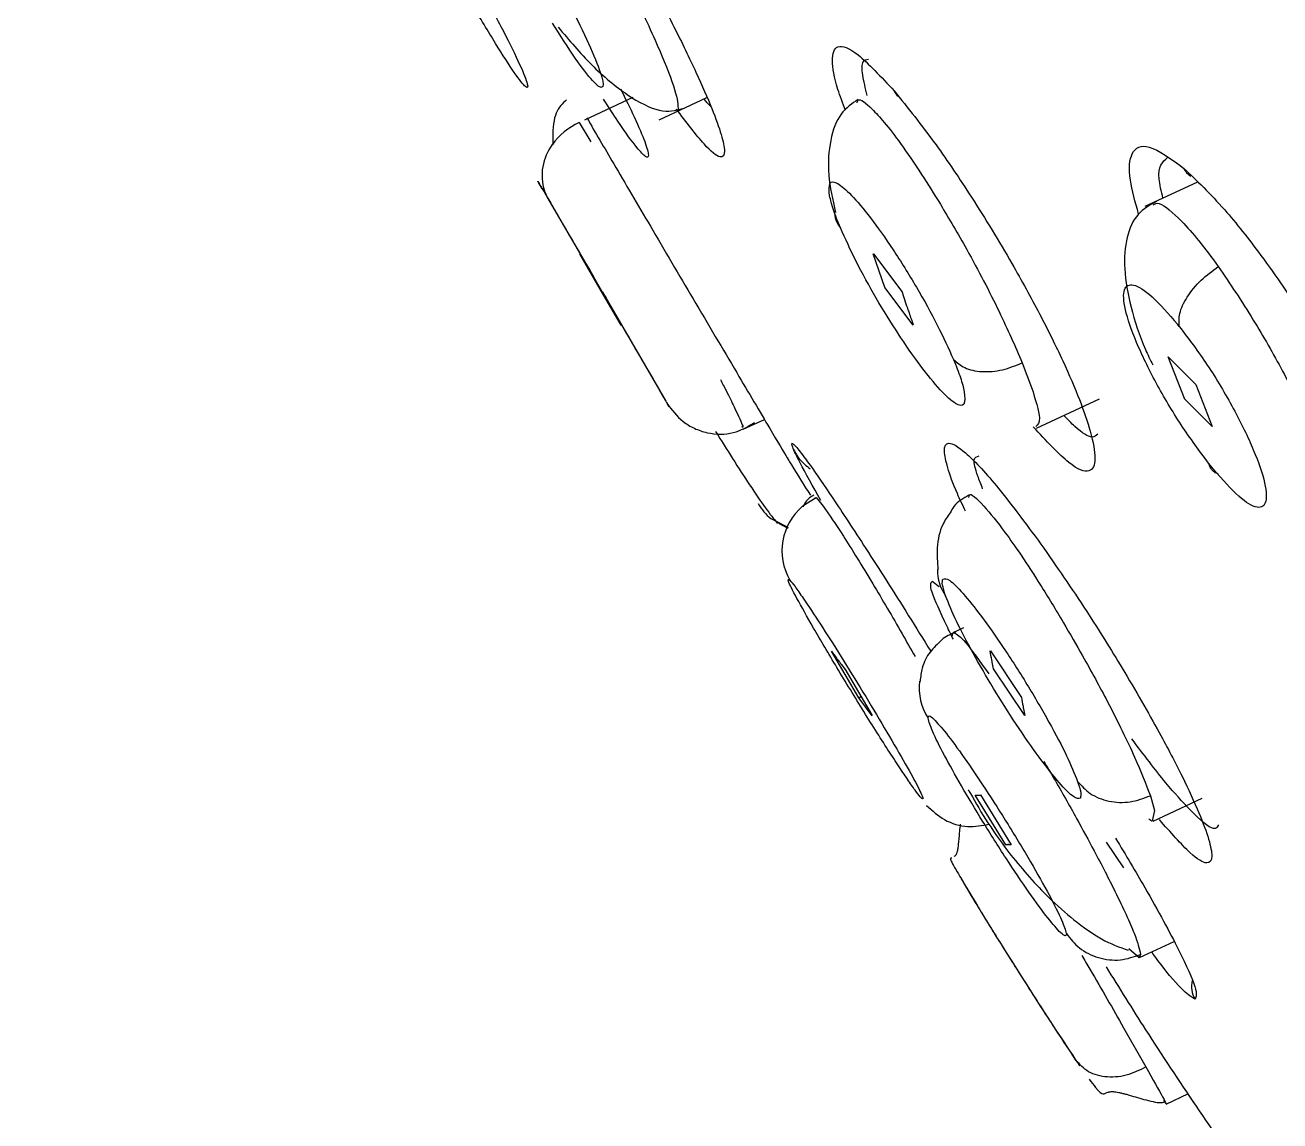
# Model space of a CAD drawing. Header units: millimetres. Extents: x 6110 to 6704, y -3675 to -2835.
# Drawn here: x 6568.306 to 6570.996, y -3197.157 to -3194.809 of the extents above; entities that cross this region are included whole.
import ezdxf

# ---------------------------------------------------------------- set-up
doc = ezdxf.new("R2010")
doc.units = ezdxf.units.MM
doc.header["$LTSCALE"] = 0.1
doc.layers.get('0').update_dxf_attribs({"lineweight": 13})

msp = doc.modelspace()

# ---------------------------------------------------------------- linework, layer by layer
at = {"linetype": 'Continuous', "lineweight": 25}
for p, q in [((6569.506, -3195.0117), (6569.6092, -3194.9634)), ((6569.665, -3195.0116), (6569.7675, -3194.9636)), ((6569.4936, -3195.0175), (6569.5184, -3195.0592)), ((6570.8187, -3195.145), (6570.706, -3195.1978)), ((6569.4262, -3195.1795), (6569.419, -3195.1638)), ((6569.4243, -3195.1764), (6569.5192, -3195.3394)), ((6569.5416, -3195.3801), (6569.4951, -3195.2998)), ((6569.4951, -3195.2998), (6569.5374, -3195.3722)), ((6570.1486, -3195.3711), (6570.1238, -3195.299)), ((6570.1242, -3195.2991), (6570.1854, -3195.3793)), ((6569.5374, -3195.3714), (6569.5837, -3195.4517)), ((6570.2098, -3195.4514), (6570.1486, -3195.3711)), ((6569.5837, -3195.452), (6569.5416, -3195.3799)), ((6569.5434, -3195.381), (6569.6795, -3195.6148)), ((6570.7799, -3195.4543), (6570.7762, -3195.4497)), ((6570.4434, -3195.5323), (6570.4635, -3195.5851)), ((6570.7558, -3195.5193), (6570.8155, -3195.5792)), ((6570.7908, -3195.6092), (6570.756, -3195.5194)), ((6570.8155, -3195.5792), (6570.8503, -3195.669)), ((6570.4742, -3195.6727), (6570.609, -3195.6096)), ((6570.8503, -3195.669), (6570.7906, -3195.609)), ((6569.8455, -3195.6749), (6569.8907, -3195.6537)), ((6569.9981, -3195.8223), (6570.0017, -3195.8212)), ((6570.0017, -3195.8212), (6570.0084, -3195.8289)), ((6570.0084, -3195.8289), (6570.0167, -3195.8396)), ((6569.9211, -3195.8759), (6569.9407, -3195.8866)), ((6569.9217, -3195.8748), (6569.9415, -3195.885)), ((6570.2503, -3196), (6570.2656, -3196.0114)), ((6570.3172, -3196.1005), (6570.2945, -3196.1111)), ((6570.2937, -3196.1176), (6570.2943, -3196.112)), ((6570.2943, -3196.112), (6570.2969, -3196.1103)), ((6570.0933, -3196.2502), (6570.0342, -3196.1503)), ((6570.3751, -3196.1498), (6570.4418, -3196.2498)), ((6570.0629, -3196.1882), (6570.122, -3196.2881)), ((6570.4488, -3196.2882), (6570.3819, -3196.1882)), ((6570.0932, -3196.25), (6570.0988, -3196.2468)), ((6570.1218, -3196.2886), (6570.0932, -3196.25)), ((6570.4083, -3196.5655), (6570.3422, -3196.4588)), ((6570.3537, -3196.4585), (6570.4199, -3196.5652)), ((6570.7179, -3196.46), (6570.7268, -3196.492)), ((6570.7241, -3196.5144), (6570.8292, -3196.4652)), ((6570.7268, -3196.492), (6570.7227, -3196.5114)), ((6570.6614, -3196.6144), (6570.6239, -3196.5596)), ((6570.4083, -3196.5653), (6570.4143, -3196.563)), ((6570.6949, -3196.807), (6570.7688, -3196.7724)), ((6570.6938, -3196.8072), (6570.6716, -3196.7879)), ((6570.697, -3196.8), (6570.6938, -3196.8072)), ((6570.6606, -3196.9572), (6570.7086, -3197.0414)), ((6570.7518, -3197.1208), (6570.7998, -3197.0983))]:
    msp.add_line(p, q, dxfattribs=at)
at = {"linetype": 'Continuous', "lineweight": 25, "flags": 128}
msp.add_lwpolyline([(6569.9726, -3195.8399), (6569.9792, -3195.8346), (6570.0017, -3195.8212)], dxfattribs=at)
at = {"linetype": 'Continuous', "lineweight": 25}
for centre, radius, start, end in [((6570.1938, -3194.9396), 0.0271, 201.6601, 233.2171), ((6569.552, -3195.1473), 0.1423, 114.217, 144.6417), ((6569.5244, -3195.1309), 0.1104, 143.2904, 197.3444), ((6570.8208, -3195.1021), 0.0341, 202.3752, 241.8322), ((6570.0952, -3195.2082), 0.0543, 178.4554, 220.1497), ((6570.053, -3195.9352), 0.1247, 130.1524, 210.1791), ((6570.357, -3195.9771), 0.0952, 179.1449, 215.0792), ((6570.344, -3196.2289), 0.1215, 173.3873, 212.3818), ((6570.8562, -3196.8687), 0.0502, 165.5803, 212.8298)]:
    msp.add_arc(centre, radius, start, end, dxfattribs=at)
for points, knots in [([(6564.9837, -3181.6773), (6565.0323, -3181.6929), (6565.1305, -3181.7242), (6565.3919, -3182), (6565.7643, -3182.5015), (6566.2672, -3183.2845), (6566.8606, -3184.2963), (6567.5205, -3185.4904), (6568.2376, -3186.8552), (6568.9801, -3188.3268), (6569.74, -3189.8903), (6570.4814, -3191.4736), (6571.1986, -3193.0595), (6571.8555, -3194.5759), (6572.4479, -3196.006), (6572.9467, -3197.2845), (6573.3492, -3198.3961), (6573.636, -3199.2934), (6573.7966, -3199.9574), (6573.8415, -3200.3734), (6573.768, -3200.428), (6573.735, -3200.4525)], [0, 0, 0, 0, 0.04229, 0.08533, 0.138911, 0.194045, 0.247626, 0.302761, 0.356342, 0.411476, 0.465057, 0.520191, 0.573772, 0.628906, 0.682487, 0.737622, 0.791202, 0.846337, 0.899918, 0.955052, 1, 1, 1, 1]), ([(6572.7768, -3199.666), (6572.7857, -3199.6633), (6572.816, -3199.654), (6572.8372, -3199.5844), (6572.8436, -3199.462), (6572.8272, -3199.2908), (6572.7795, -3199.0359), (6572.6888, -3198.6788), (6572.56, -3198.2493), (6572.3994, -3197.763), (6572.2101, -3197.2281), (6571.9833, -3196.6205), (6571.7558, -3196.0371), (6571.5257, -3195.4647), (6571.3116, -3194.9443), (6571.0968, -3194.4335), (6570.8715, -3193.9065), (6570.647, -3193.3904), (6570.4264, -3192.892), (6570.2064, -3192.4007), (6569.9717, -3191.8833), (6569.79, -3191.4904), (6569.705, -3191.3068)], [0, 0, 0, 0, 0.023573, 0.08049, 0.125319, 0.173301, 0.232298, 0.300033, 0.366492, 0.424592, 0.489306, 0.552139, 0.61571, 0.658744, 0.709633, 0.753028, 0.788973, 0.840737, 0.878519, 0.908178, 0.957079, 1, 1, 1, 1]), ([(6569.4605, -3194.3993), (6569.4936, -3194.4525), (6569.5515, -3194.5453), (6569.6335, -3194.6909), (6569.6964, -3194.8102), (6569.7455, -3194.9112), (6569.7795, -3194.9893), (6569.8001, -3195.0465), (6569.8079, -3195.0852), (6569.7982, -3195.0973), (6569.7647, -3195.0711), (6569.7233, -3195.0168), (6569.7019, -3194.9886)], [0, 0, 0, 0, 0.135978, 0.23747, 0.336019, 0.424243, 0.509132, 0.589025, 0.66889, 0.771026, 0.881396, 1, 1, 1, 1]), ([(6569.4612, -3194.4662), (6569.4706, -3194.4822), (6569.4958, -3194.5251), (6569.546, -3194.6158), (6569.598, -3194.7165), (6569.6395, -3194.803), (6569.6739, -3194.88), (6569.7044, -3194.9578), (6569.7053, -3194.9796), (6569.7058, -3194.9908)], [0, 0, 0, 0, 0.078194, 0.208995, 0.400585, 0.508234, 0.610938, 0.800708, 1, 1, 1, 1]), ([(6569.3823, -3194.6045), (6569.4002, -3194.6345), (6569.436, -3194.6946), (6569.4864, -3194.7896), (6569.5247, -3194.8704), (6569.5455, -3194.9261), (6569.5458, -3194.9482), (6569.5252, -3194.9332), (6569.4874, -3194.8846), (6569.4534, -3194.8311), (6569.4363, -3194.8044)], [0, 0, 0, 0, 0.124869, 0.250199, 0.375242, 0.500025, 0.62471, 0.749526, 0.874634, 1, 1, 1, 1]), ([(6569.284, -3194.7328), (6569.3006, -3194.7637), (6569.3337, -3194.8253), (6569.3689, -3194.8977), (6569.3859, -3194.9404), (6569.3818, -3194.9466), (6569.3573, -3194.9154), (6569.3161, -3194.8517), (6569.2641, -3194.7647), (6569.2287, -3194.7011), (6569.211, -3194.6692)], [0, 0, 0, 0, 0.1250828, 0.2503697, 0.3753674, 0.5001074, 0.624755, 0.7495552, 0.8746375, 1, 1, 1, 1]), ([(6569.4487, -3194.8131), (6569.4723, -3194.8411), (6569.5213, -3194.8992), (6569.5994, -3194.9629), (6569.6701, -3194.9992), (6569.7, -3194.9914), (6569.715, -3194.9874)], [0, 0, 0, 0, 0.231522, 0.479605, 0.738046, 1, 1, 1, 1]), ([(6570.0642, -3194.9918), (6570.0585, -3194.9761), (6570.0419, -3194.9308), (6570.0327, -3194.878), (6570.0446, -3194.8474), (6570.0877, -3194.8626), (6570.1408, -3194.9197), (6570.1687, -3194.9496)], [0, 0, 0, 0, 0.100789, 0.290647, 0.503849, 0.74029, 1, 1, 1, 1]), ([(6570.1113, -3194.9593), (6570.1074, -3194.944), (6570.0994, -3194.913), (6570.0992, -3194.8845), (6570.1094, -3194.8823), (6570.1138, -3194.8814)], [0, 0, 0, 0, 0.350461, 0.714783, 1, 1, 1, 1]), ([(6569.5823, -3194.9453), (6569.5927, -3194.9663), (6569.6162, -3195.0141), (6569.6363, -3195.0623), (6569.6444, -3195.0908), (6569.6383, -3195.0943), (6569.6172, -3195.0719), (6569.5871, -3195.0315), (6569.5566, -3194.984), (6569.546, -3194.9674)], [0, 0, 0, 0, 0.121857, 0.276912, 0.432633, 0.575776, 0.718883, 0.902008, 1, 1, 1, 1]), ([(6569.4664, -3194.9691), (6569.4581, -3194.9767), (6569.4422, -3194.9912), (6569.4364, -3195.03), (6569.4371, -3195.061), (6569.4371, -3195.0655)], [0, 0, 0, 0, 0.48139, 0.924021, 1, 1, 1, 1]), ([(6569.7759, -3194.9829), (6569.7736, -3194.981), (6569.77, -3194.9782), (6569.7634, -3194.9694), (6569.7612, -3194.9665)], [0, 0, 0, 0, 0.670321, 1, 1, 1, 1]), ([(6570.0919, -3194.9684), (6570.0786, -3194.977), (6570.0518, -3194.9944), (6570.0303, -3195.0521), (6570.0248, -3195.1265), (6570.0369, -3195.1829), (6570.0428, -3195.2103)], [0, 0, 0, 0, 0.253489, 0.511544, 0.763248, 1, 1, 1, 1]), ([(6570.0893, -3194.9754), (6570.0899, -3194.9731), (6570.0925, -3194.9627), (6570.1154, -3194.9816), (6570.1475, -3195.0162), (6570.1834, -3195.0627), (6570.2246, -3195.123), (6570.2729, -3195.2001), (6570.3311, -3195.2997), (6570.3955, -3195.4226), (6570.4279, -3195.4967), (6570.4434, -3195.5323)], [0, 0, 0, 0, 0.040398, 0.180881, 0.26599, 0.360852, 0.468538, 0.557977, 0.681654, 0.847151, 1, 1, 1, 1]), ([(6570.1687, -3194.9496), (6570.198, -3194.9859), (6570.2502, -3195.0507), (6570.339, -3195.1823), (6570.4156, -3195.308), (6570.4818, -3195.4284), (6570.5309, -3195.5278), (6570.5678, -3195.6137), (6570.5929, -3195.6868), (6570.6031, -3195.7443), (6570.5897, -3195.7716), (6570.547, -3195.7557), (6570.4946, -3195.6992), (6570.4671, -3195.6697)], [0, 0, 0, 0, 0.1106093, 0.1973201, 0.2984059, 0.3744895, 0.4506859, 0.5216447, 0.5925679, 0.6782624, 0.7747439, 0.8819783, 1, 1, 1, 1]), ([(6569.51, -3195.0075), (6569.5286, -3195.0393), (6569.5691, -3195.1084), (6569.6487, -3195.2438), (6569.7427, -3195.4034), (6569.8009, -3195.5019), (6569.8314, -3195.5535)], [0, 0, 0, 0, 0.204002, 0.443216, 0.708538, 1, 1, 1, 1]), ([(6570.6928, -3195.2138), (6570.6857, -3195.188), (6570.6695, -3195.1295), (6570.6755, -3195.0762), (6570.7109, -3195.0582), (6570.7623, -3195.0955), (6570.7893, -3195.1151)], [0, 0, 0, 0, 0.192089, 0.433748, 0.703036, 1, 1, 1, 1]), ([(6570.745, -3195.1796), (6570.7414, -3195.1648), (6570.7295, -3195.1154), (6570.7443, -3195.1017), (6570.7547, -3195.0921)], [0, 0, 0, 0, 0.297966, 1, 1, 1, 1]), ([(6570.7893, -3195.1151), (6570.8177, -3195.1422), (6570.8687, -3195.1908), (6570.9605, -3195.307), (6571.0427, -3195.427), (6571.1158, -3195.5491), (6571.1709, -3195.6538), (6571.2146, -3195.7496), (6571.2464, -3195.8362), (6571.2646, -3195.9134), (6571.2603, -3195.9688), (6571.225, -3195.987), (6571.1735, -3195.9498), (6571.1462, -3195.9301)], [0, 0, 0, 0, 0.108627, 0.194825, 0.299315, 0.37476, 0.450157, 0.520776, 0.591352, 0.673529, 0.76905, 0.877866, 1, 1, 1, 1]), ([(6569.4142, -3195.1596), (6569.4129, -3195.1574), (6569.4041, -3195.1421), (6569.4048, -3195.1432), (6569.419, -3195.1673), (6569.4262, -3195.1795)], [0, 0, 0, 0, 0.0733217, 0.5290772, 1, 1, 1, 1]), ([(6569.4052, -3195.1436), (6569.4051, -3195.1434), (6569.4038, -3195.1416), (6569.4075, -3195.1481), (6569.4108, -3195.1538)], [0, 0, 0, 0, 0.13423, 1, 1, 1, 1]), ([(6570.0304, -3195.1743), (6570.0295, -3195.1637), (6570.0277, -3195.1427), (6570.0456, -3195.1444), (6570.0758, -3195.1699), (6570.1173, -3195.2193), (6570.1664, -3195.2884), (6570.2169, -3195.3695), (6570.2636, -3195.4538), (6570.2852, -3195.5016), (6570.296, -3195.5254)], [0, 0, 0, 0, 0.125389, 0.247111, 0.367408, 0.489931, 0.617013, 0.745338, 0.872968, 1, 1, 1, 1]), ([(6569.4262, -3195.1795), (6569.4319, -3195.1893), (6569.4434, -3195.2089), (6569.4597, -3195.2369), (6569.4679, -3195.251)], [0, 0, 0, 0, 0.4999437, 1, 1, 1, 1]), ([(6570.0536, -3195.2432), (6570.0481, -3195.2296), (6570.0371, -3195.2023), (6570.0326, -3195.1836), (6570.0304, -3195.1743)], [0, 0, 0, 0, 0.499986, 1, 1, 1, 1]), ([(6570.7311, -3195.1864), (6570.717, -3195.1944), (6570.6878, -3195.211), (6570.6649, -3195.2621), (6570.6596, -3195.3301), (6570.6746, -3195.4126), (6570.6974, -3195.484), (6570.7176, -3195.5258), (6570.723, -3195.5368)], [0, 0, 0, 0, 0.168692, 0.348433, 0.536467, 0.730485, 0.928837, 1, 1, 1, 1]), ([(6570.7239, -3195.194), (6570.7277, -3195.1918), (6570.7389, -3195.1853), (6570.7666, -3195.2115), (6570.785, -3195.2288)], [0, 0, 0, 0, 0.337002, 1, 1, 1, 1]), ([(6570.785, -3195.2288), (6570.797, -3195.2418), (6570.8208, -3195.268), (6570.8494, -3195.3068), (6570.8636, -3195.3262)], [0, 0, 0, 0, 0.499978, 1, 1, 1, 1]), ([(6569.4679, -3195.251), (6569.4818, -3195.2749), (6569.5093, -3195.322), (6569.5563, -3195.4028), (6569.6012, -3195.4799), (6569.6407, -3195.548), (6569.6709, -3195.6001), (6569.6852, -3195.625), (6569.6882, -3195.6302), (6569.682, -3195.6196), (6569.6816, -3195.619)], [0, 0, 0, 0, 0.14228, 0.28039, 0.41689, 0.55591, 0.700099, 0.845701, 0.990532, 1, 1, 1, 1]), ([(6570.3192, -3195.5944), (6570.3201, -3195.6051), (6570.3218, -3195.6266), (6570.3025, -3195.6237), (6570.2695, -3195.5944), (6570.2258, -3195.5409), (6570.1775, -3195.4715), (6570.1297, -3195.3939), (6570.0852, -3195.3132), (6570.0643, -3195.2668), (6570.0536, -3195.2432)], [0, 0, 0, 0, 0.127078, 0.254784, 0.383161, 0.509834, 0.632006, 0.752276, 0.874293, 1, 1, 1, 1]), ([(6570.7799, -3195.4543), (6570.7794, -3195.4454), (6570.7784, -3195.4269), (6570.7953, -3195.3912), (6570.8247, -3195.3546), (6570.8509, -3195.3355), (6570.8636, -3195.3262)], [0, 0, 0, 0, 0.2328762, 0.4888736, 0.7510381, 1, 1, 1, 1]), ([(6570.8636, -3195.3262), (6570.8887, -3195.3631), (6570.9351, -3195.4318), (6571.0045, -3195.5536), (6571.0618, -3195.6688), (6571.104, -3195.7713), (6571.1244, -3195.8463), (6571.1267, -3195.8858), (6571.1149, -3195.8859), (6571.1119, -3195.8859)], [0, 0, 0, 0, 0.172138, 0.319746, 0.47949, 0.634688, 0.785343, 0.946114, 1, 1, 1, 1]), ([(6570.8426, -3195.7473), (6570.8229, -3195.7208), (6570.7839, -3195.6683), (6570.7283, -3195.5741), (6570.6853, -3195.4857), (6570.6609, -3195.4141), (6570.6588, -3195.3701), (6570.6792, -3195.3603), (6570.7194, -3195.3848), (6570.7572, -3195.428), (6570.7762, -3195.4497)], [0, 0, 0, 0, 0.125254, 0.248645, 0.372146, 0.495811, 0.619118, 0.743209, 0.87057, 1, 1, 1, 1]), ([(6570.185, -3195.379), (6570.1891, -3195.3909), (6570.1932, -3195.4033), (6570.1985, -3195.4189), (6570.2027, -3195.431), (6570.2068, -3195.4427), (6570.2097, -3195.4512)], [0, 0, 0, 0, 0.495203, 0.513106, 0.644291, 1, 1, 1, 1]), ([(6570.7799, -3195.4543), (6570.8001, -3195.481), (6570.8402, -3195.5342), (6570.8976, -3195.6308), (6570.9418, -3195.7214), (6570.9666, -3195.7945), (6570.9682, -3195.8387), (6570.946, -3195.8468), (6570.9038, -3195.8191), (6570.8654, -3195.7743), (6570.8462, -3195.752)], [0, 0, 0, 0, 0.126072, 0.250707, 0.374166, 0.497372, 0.621398, 0.74686, 0.873515, 1, 1, 1, 1]), ([(6570.296, -3195.5254), (6570.3033, -3195.5318), (6570.3188, -3195.5451), (6570.3564, -3195.553), (6570.4006, -3195.5498), (6570.4294, -3195.5381), (6570.4434, -3195.5323)], [0, 0, 0, 0, 0.233285, 0.488306, 0.749796, 1, 1, 1, 1]), ([(6570.296, -3195.5254), (6570.3015, -3195.5391), (6570.3125, -3195.5664), (6570.317, -3195.585), (6570.3192, -3195.5944)], [0, 0, 0, 0, 0.499971, 1, 1, 1, 1]), ([(6569.8314, -3195.5535), (6569.8563, -3195.5957), (6569.9013, -3195.6717), (6569.939, -3195.7351), (6569.9443, -3195.7437), (6569.946, -3195.7464)], [0, 0, 0, 0, 0.461912, 0.833421, 1, 1, 1, 1]), ([(6569.7963, -3195.5683), (6569.8005, -3195.5765), (6569.8125, -3195.5998), (6569.831, -3195.6374), (6569.8476, -3195.673), (6569.844, -3195.6704), (6569.8426, -3195.6694)], [0, 0, 0, 0, 0.114205, 0.324517, 0.729985, 1, 1, 1, 1]), ([(6570.4635, -3195.5851), (6570.4713, -3195.6106), (6570.4858, -3195.6576), (6570.4766, -3195.6654), (6570.4724, -3195.669)], [0, 0, 0, 0, 0.543823, 1, 1, 1, 1]), ([(6569.6814, -3195.6186), (6569.692, -3195.6329), (6569.7086, -3195.655), (6569.7406, -3195.6738), (6569.7679, -3195.6832), (6569.7963, -3195.6862), (6569.8325, -3195.6824), (6569.8547, -3195.6691), (6569.8692, -3195.6605)], [0, 0, 0, 0, 0.234174, 0.362176, 0.49395, 0.626512, 0.756868, 1, 1, 1, 1]), ([(6570.6051, -3195.6851), (6570.6017, -3195.6885), (6570.5934, -3195.6968), (6570.5658, -3195.6796), (6570.5406, -3195.6537), (6570.5325, -3195.6454)], [0, 0, 0, 0, 0.323285, 0.781269, 1, 1, 1, 1]), ([(6569.7862, -3195.6796), (6569.7984, -3195.6993), (6569.8242, -3195.7408), (6569.861, -3195.7973), (6569.8957, -3195.848), (6569.9109, -3195.8668), (6569.9188, -3195.8765)], [0, 0, 0, 0, 0.213586, 0.4514, 0.714758, 1, 1, 1, 1]), ([(6570.0118, -3195.8274), (6569.995, -3195.7976), (6569.9653, -3195.7448), (6569.9491, -3195.7101), (6569.9486, -3195.7014), (6569.9622, -3195.716), (6569.99, -3195.7533), (6570.0368, -3195.8213), (6570.1088, -3195.9309), (6570.184, -3196.0483), (6570.2313, -3196.125), (6570.2471, -3196.1505)], [0, 0, 0, 0, 0.135261, 0.239793, 0.339575, 0.434608, 0.524882, 0.64386, 0.777602, 0.926045, 1, 1, 1, 1]), ([(6569.9539, -3195.7188), (6569.9575, -3195.7257), (6569.9654, -3195.7408), (6569.9807, -3195.753), (6569.9891, -3195.7597)], [0, 0, 0, 0, 0.449826, 1, 1, 1, 1]), ([(6570.3219, -3195.8506), (6570.3157, -3195.8376), (6570.2978, -3195.7997), (6570.2822, -3195.7554), (6570.2736, -3195.7151), (6570.2831, -3195.6982), (6570.3194, -3195.7198), (6570.3863, -3195.7901), (6570.4501, -3195.8761), (6570.4835, -3195.9211)], [0, 0, 0, 0, 0.06225, 0.181083, 0.294253, 0.44322, 0.610543, 0.796129, 1, 1, 1, 1]), ([(6569.946, -3195.7464), (6569.9469, -3195.748), (6569.9606, -3195.7716), (6569.9755, -3195.7946), (6569.9894, -3195.8161)], [0, 0, 0, 0, 0.065772, 1, 1, 1, 1]), ([(6570.3585, -3195.8022), (6570.3548, -3195.7929), (6570.3438, -3195.7656), (6570.3368, -3195.735), (6570.3461, -3195.7331), (6570.3507, -3195.7321)], [0, 0, 0, 0, 0.204939, 0.600542, 1, 1, 1, 1]), ([(6570.8462, -3195.752), (6570.8456, -3195.7512), (6570.8444, -3195.7497), (6570.8432, -3195.7481), (6570.8426, -3195.7473)], [0, 0, 0, 0, 0.499756, 1, 1, 1, 1]), ([(6570.8633, -3195.7707), (6570.8605, -3195.7696), (6570.8495, -3195.7653), (6570.8456, -3195.755), (6570.8426, -3195.7473)], [0, 0, 0, 0, 0.25392, 1, 1, 1, 1]), ([(6569.8772, -3195.8342), (6569.8851, -3195.8462), (6569.8966, -3195.8637), (6569.9157, -3195.8721), (6569.9217, -3195.8748)], [0, 0, 0, 0, 0.681713, 1, 1, 1, 1]), ([(6569.9968, -3195.8161), (6569.9903, -3195.8197), (6569.9813, -3195.8245), (6569.9751, -3195.8374), (6569.9735, -3195.8409)], [0, 0, 0, 0, 0.7265197, 1, 1, 1, 1]), ([(6570.3287, -3195.8162), (6570.3171, -3195.8226), (6570.3014, -3195.8311), (6570.2913, -3195.8491), (6570.2887, -3195.8537)], [0, 0, 0, 0, 0.7422083, 1, 1, 1, 1]), ([(6570.329, -3195.8207), (6570.3292, -3195.8189), (6570.3303, -3195.808), (6570.3572, -3195.8331), (6570.3987, -3195.884), (6570.4417, -3195.9455), (6570.4839, -3196.0102), (6570.529, -3196.0843), (6570.5783, -3196.1698), (6570.6333, -3196.2706), (6570.6877, -3196.3812), (6570.7081, -3196.4345), (6570.7179, -3196.46)], [0, 0, 0, 0, 0.027208, 0.168249, 0.290021, 0.363783, 0.446007, 0.539344, 0.61687, 0.72407, 0.86751, 1, 1, 1, 1]), ([(6570.0167, -3195.8396), (6570.0298, -3195.8584), (6570.0568, -3195.897), (6570.1188, -3195.9984), (6570.1739, -3196.0918), (6570.2043, -3196.1457), (6570.2135, -3196.162)], [0, 0, 0, 0, 0.298653, 0.611879, 0.882262, 1, 1, 1, 1]), ([(6570.2887, -3195.8537), (6570.2831, -3195.8618), (6570.269, -3195.8819), (6570.2587, -3195.925), (6570.2614, -3195.9599), (6570.2627, -3195.9757)], [0, 0, 0, 0, 0.267583, 0.66914, 1, 1, 1, 1]), ([(6570.4835, -3195.9211), (6570.5162, -3195.9682), (6570.5746, -3196.0523), (6570.663, -3196.1943), (6570.7332, -3196.3162), (6570.788, -3196.4209), (6570.8236, -3196.4983), (6570.8451, -3196.5564), (6570.8524, -3196.5954), (6570.8415, -3196.6099), (6570.806, -3196.5893), (6570.761, -3196.5383), (6570.7373, -3196.5114)], [0, 0, 0, 0, 0.125543, 0.223863, 0.338133, 0.424133, 0.510258, 0.590646, 0.671003, 0.768336, 0.878013, 1, 1, 1, 1]), ([(6570.2267, -3196.4649), (6570.2238, -3196.4614), (6570.218, -3196.4544), (6570.2025, -3196.4326), (6570.1828, -3196.4035), (6570.1592, -3196.3673), (6570.1326, -3196.3257), (6570.0947, -3196.2652), (6570.0457, -3196.1852), (6569.9944, -3196.0983), (6569.9577, -3196.033), (6569.9377, -3195.9932), (6569.9427, -3195.9963), (6569.9452, -3195.9979)], [0, 0, 0, 0, 0.06345, 0.126895, 0.190414, 0.254094, 0.317952, 0.382019, 0.509876, 0.633995, 0.754191, 0.875085, 1, 1, 1, 1]), ([(6570.2791, -3196.0318), (6570.2763, -3196.0232), (6570.2707, -3196.0059), (6570.2723, -3195.9993), (6570.2731, -3195.996)], [0, 0, 0, 0, 0.499919, 1, 1, 1, 1]), ([(6570.2731, -3195.996), (6570.2769, -3195.9951), (6570.2844, -3195.9932), (6570.3148, -3196.0236), (6570.355, -3196.0737), (6570.403, -3196.1418), (6570.4542, -3196.2216), (6570.5019, -3196.3033), (6570.5413, -3196.3782), (6570.5551, -3196.4124), (6570.562, -3196.4295)], [0, 0, 0, 0, 0.12539, 0.247121, 0.367411, 0.489929, 0.61701, 0.745327, 0.872981, 1, 1, 1, 1]), ([(6569.9452, -3195.9979), (6569.9484, -3196.0017), (6569.9548, -3196.0094), (6569.9674, -3196.0277), (6569.9738, -3196.0368)], [0, 0, 0, 0, 0.4999739, 1, 1, 1, 1]), ([(6570.2817, -3196.0963), (6570.2684, -3196.0682), (6570.2421, -3196.0123), (6570.2476, -3196.0041), (6570.2503, -3196)], [0, 0, 0, 0, 0.5029875, 1, 1, 1, 1]), ([(6569.9738, -3196.0368), (6569.9855, -3196.0542), (6570.0085, -3196.0886), (6570.0545, -3196.161), (6570.1024, -3196.2386), (6570.1494, -3196.3168), (6570.1904, -3196.3873), (6570.2195, -3196.44), (6570.234, -3196.4702), (6570.2291, -3196.4667), (6570.2267, -3196.4649)], [0, 0, 0, 0, 0.125399, 0.247116, 0.367423, 0.48993, 0.617018, 0.745337, 0.872984, 1, 1, 1, 1]), ([(6570.568, -3196.4653), (6570.5641, -3196.4662), (6570.5563, -3196.4679), (6570.524, -3196.4352), (6570.4808, -3196.3805), (6570.4311, -3196.309), (6570.3814, -3196.2305), (6570.3366, -3196.1533), (6570.2992, -3196.0818), (6570.2859, -3196.0487), (6570.2791, -3196.0318)], [0, 0, 0, 0, 0.127069, 0.254777, 0.383154, 0.509829, 0.632008, 0.752266, 0.8743, 1, 1, 1, 1]), ([(6570.2958, -3196.1245), (6570.2914, -3196.1163), (6570.2853, -3196.1049), (6570.2824, -3196.0982), (6570.2817, -3196.0963)], [0, 0, 0, 0, 0.721668, 1, 1, 1, 1]), ([(6570.2703, -3196.127), (6570.2617, -3196.1349), (6570.2442, -3196.1509), (6570.2281, -3196.1822), (6570.2255, -3196.2053), (6570.2244, -3196.215)], [0, 0, 0, 0, 0.357494, 0.730072, 1, 1, 1, 1]), ([(6570.3005, -3196.1104), (6570.2897, -3196.1143), (6570.2787, -3196.1183), (6570.2705, -3196.1268), (6570.2703, -3196.127)], [0, 0, 0, 0, 0.973628, 1, 1, 1, 1]), ([(6570.2969, -3196.1103), (6570.3036, -3196.1142), (6570.317, -3196.1221), (6570.3531, -3196.1729), (6570.3714, -3196.1987)], [0, 0, 0, 0, 0.492271, 1, 1, 1, 1]), ([(6570.0342, -3196.1503), (6570.0377, -3196.155), (6570.0421, -3196.161), (6570.0468, -3196.1674), (6570.048, -3196.1691), (6570.0484, -3196.1696), (6570.0533, -3196.1754), (6570.0581, -3196.182), (6570.0629, -3196.1886)], [0, 0, 0, 0, 0.371067, 0.46702, 0.492659, 0.502008, 0.503295, 1, 1, 1, 1]), ([(6570.3819, -3196.1882), (6570.381, -3196.1835), (6570.3798, -3196.1776), (6570.3787, -3196.1711), (6570.3783, -3196.1695), (6570.3783, -3196.169), (6570.3767, -3196.163), (6570.3758, -3196.1563), (6570.3748, -3196.1495)], [0, 0, 0, 0, 0.370961, 0.466935, 0.492618, 0.502051, 0.503305, 1, 1, 1, 1]), ([(6570.4417, -3196.2494), (6570.4428, -3196.2558), (6570.4439, -3196.2624), (6570.4454, -3196.2707), (6570.4467, -3196.2771), (6570.4479, -3196.2834), (6570.4487, -3196.2879)], [0, 0, 0, 0, 0.49519, 0.513066, 0.644263, 1, 1, 1, 1]), ([(6570.2414, -3196.2939), (6570.2417, -3196.2913), (6570.2421, -3196.2862), (6570.2497, -3196.2924), (6570.2534, -3196.2956)], [0, 0, 0, 0, 0.499957, 1, 1, 1, 1]), ([(6570.5259, -3196.7541), (6570.5176, -3196.7451), (6570.501, -3196.7271), (6570.4585, -3196.6689), (6570.4093, -3196.596), (6570.3583, -3196.5155), (6570.312, -3196.438), (6570.2747, -3196.3709), (6570.2481, -3196.3178), (6570.2437, -3196.302), (6570.2414, -3196.2939)], [0, 0, 0, 0, 0.12707, 0.254782, 0.383156, 0.50983, 0.632, 0.752283, 0.874292, 1, 1, 1, 1]), ([(6570.2534, -3196.2956), (6570.2616, -3196.3044), (6570.2777, -3196.3218), (6570.3179, -3196.3766), (6570.3642, -3196.4448), (6570.4142, -3196.523), (6570.4625, -3196.6033), (6570.5028, -3196.6751), (6570.5311, -3196.7312), (6570.5356, -3196.7476), (6570.5379, -3196.7557)], [0, 0, 0, 0, 0.125392, 0.247122, 0.367405, 0.489923, 0.617014, 0.745333, 0.872979, 1, 1, 1, 1]), ([(6570.8638, -3196.5226), (6570.8613, -3196.5271), (6570.8547, -3196.5388), (6570.8114, -3196.5009), (6570.7497, -3196.4327), (6570.7035, -3196.3718), (6570.6782, -3196.3384)], [0, 0, 0, 0, 0.194229, 0.515963, 0.734887, 1, 1, 1, 1]), ([(6570.4894, -3196.3861), (6570.4967, -3196.3984), (6570.5205, -3196.4385), (6570.5577, -3196.5046), (6570.6028, -3196.5877), (6570.649, -3196.6771), (6570.6878, -3196.7617), (6570.694, -3196.7876), (6570.697, -3196.8)], [0, 0, 0, 0, 0.069077, 0.225924, 0.356183, 0.536324, 0.777367, 1, 1, 1, 1]), ([(6570.3277, -3196.4474), (6570.3292, -3196.45), (6570.3417, -3196.4726), (6570.3711, -3196.5221), (6570.4254, -3196.598), (6570.4899, -3196.6704), (6570.5567, -3196.7297), (6570.617, -3196.7723), (6570.6521, -3196.7848), (6570.6706, -3196.7914)], [0, 0, 0, 0, 0.01705, 0.149201, 0.300763, 0.520717, 0.660299, 0.820489, 1, 1, 1, 1]), ([(6570.562, -3196.4295), (6570.5704, -3196.4387), (6570.588, -3196.4581), (6570.6284, -3196.4738), (6570.6746, -3196.4762), (6570.7037, -3196.4654), (6570.7179, -3196.46)], [0, 0, 0, 0, 0.233254, 0.488295, 0.749778, 1, 1, 1, 1]), ([(6570.562, -3196.4295), (6570.5648, -3196.4381), (6570.5704, -3196.4554), (6570.5688, -3196.462), (6570.568, -3196.4653)], [0, 0, 0, 0, 0.499978, 1, 1, 1, 1]), ([(6570.3422, -3196.4588), (6570.3435, -3196.4588), (6570.3453, -3196.4589), (6570.3472, -3196.4588), (6570.3497, -3196.4588), (6570.3517, -3196.4587), (6570.3536, -3196.4586)], [0, 0, 0, 0, 0.353839, 0.48614, 0.50488, 1, 1, 1, 1]), ([(6570.2383, -3196.4809), (6570.2506, -3196.492), (6570.2758, -3196.515), (6570.3253, -3196.5298), (6570.3569, -3196.5239), (6570.372, -3196.5211)], [0, 0, 0, 0, 0.328552, 0.678829, 1, 1, 1, 1]), ([(6570.3105, -3196.5212), (6570.3103, -3196.5224), (6570.3095, -3196.528), (6570.3086, -3196.5393), (6570.3073, -3196.5532), (6570.3063, -3196.5638), (6570.3056, -3196.5696), (6570.3053, -3196.5713), (6570.3053, -3196.5714)], [0, 0, 0, 0, 0.0879191, 0.4008139, 0.6640995, 0.8860996, 0.9877298, 1, 1, 1, 1]), ([(6570.7227, -3196.5114), (6570.7227, -3196.5129), (6570.7227, -3196.5169), (6570.7179, -3196.5123), (6570.7149, -3196.5095)], [0, 0, 0, 0, 0.389852, 1, 1, 1, 1]), ([(6570.6435, -3196.5512), (6570.6651, -3196.5872), (6570.7196, -3196.6784), (6570.7818, -3196.7939), (6570.8208, -3196.88), (6570.8162, -3196.8906), (6570.814, -3196.8959)], [0, 0, 0, 0, 0.1881898, 0.4769152, 0.739651, 1, 1, 1, 1]), ([(6570.3053, -3196.5714), (6570.3051, -3196.5728), (6570.3044, -3196.5773), (6570.3028, -3196.5834), (6570.2999, -3196.5896), (6570.2979, -3196.59), (6570.2965, -3196.5903)], [0, 0, 0, 0, 0.079233, 0.268925, 0.493958, 1, 1, 1, 1]), ([(6570.4197, -3196.5652), (6570.4178, -3196.5653), (6570.4158, -3196.5653), (6570.4133, -3196.5653), (6570.4114, -3196.5653), (6570.4096, -3196.5653), (6570.4083, -3196.5653)], [0, 0, 0, 0, 0.495208, 0.5131, 0.644291, 1, 1, 1, 1]), ([(6570.2922, -3196.5936), (6570.291, -3196.5938), (6570.2877, -3196.5944), (6570.2948, -3196.6076), (6570.3087, -3196.6312), (6570.3128, -3196.6382)], [0, 0, 0, 0, 0.282287, 0.786158, 1, 1, 1, 1]), ([(6570.3127, -3196.6382), (6570.3231, -3196.6559), (6570.3441, -3196.6915), (6570.3958, -3196.7752), (6570.4535, -3196.8665), (6570.5121, -3196.9576), (6570.5415, -3197.0017), (6570.5564, -3197.024)], [0, 0, 0, 0, 0.193476, 0.391689, 0.590069, 0.792515, 1, 1, 1, 1]), ([(6570.3128, -3196.6382), (6570.3191, -3196.6492), (6570.3306, -3196.6691), (6570.3582, -3196.7144), (6570.3863, -3196.7598), (6570.4166, -3196.8082), (6570.4477, -3196.8573), (6570.4788, -3196.9059), (6570.5088, -3196.9523), (6570.537, -3196.9952), (6570.5523, -3197.018), (6570.56, -3197.0294)], [0, 0, 0, 0, 0.134968, 0.244872, 0.353352, 0.45947, 0.564588, 0.670369, 0.778275, 0.888702, 1, 1, 1, 1]), ([(6570.5379, -3196.7557), (6570.5377, -3196.7583), (6570.5372, -3196.7635), (6570.5297, -3196.7572), (6570.5259, -3196.7541)], [0, 0, 0, 0, 0.4999731, 1, 1, 1, 1]), ([(6570.5379, -3196.7557), (6570.5467, -3196.7666), (6570.565, -3196.7895), (6570.6064, -3196.8095), (6570.6535, -3196.8153), (6570.6827, -3196.805), (6570.697, -3196.8)], [0, 0, 0, 0, 0.233323, 0.488333, 0.74979, 1, 1, 1, 1]), ([(6570.5713, -3196.8022), (6570.5771, -3196.8122), (6570.6091, -3196.8671), (6570.6374, -3196.9166), (6570.6606, -3196.9572)], [0, 0, 0, 0, 0.181033, 1, 1, 1, 1]), ([(6570.814, -3196.8959), (6570.8068, -3196.8917), (6570.7914, -3196.8827), (6570.756, -3196.8431), (6570.7253, -3196.8011), (6570.7208, -3196.7949)], [0, 0, 0, 0, 0.427834, 0.915845, 1, 1, 1, 1]), ([(6570.623, -3196.8267), (6570.6511, -3196.8719), (6570.7479, -3197.028), (6570.8525, -3197.1792), (6570.9268, -3197.2866)], [0, 0, 0, 0, 0.289297, 1, 1, 1, 1]), ([(6570.7086, -3197.0414), (6570.6946, -3197.0483), (6570.6657, -3197.0624), (6570.6197, -3197.0648), (6570.5797, -3197.0522), (6570.564, -3197.0331), (6570.5564, -3197.024)], [0, 0, 0, 0, 0.243172, 0.503577, 0.761977, 1, 1, 1, 1]), ([(6570.5564, -3197.024), (6570.5582, -3197.0267), (6570.5618, -3197.032), (6570.5651, -3197.0368), (6570.5667, -3197.0391)], [0, 0, 0, 0, 0.50013, 1, 1, 1, 1]), ([(6570.7086, -3197.0414), (6570.7228, -3197.067), (6570.748, -3197.1119), (6570.7502, -3197.1172), (6570.7512, -3197.1195)], [0, 0, 0, 0, 0.567328, 1, 1, 1, 1]), ([(6570.5868, -3197.0674), (6570.5916, -3197.0739), (6570.6065, -3197.0942), (6570.6163, -3197.1014), (6570.6218, -3197.0968), (6570.6314, -3197.0942), (6570.6382, -3197.0941), (6570.6437, -3197.0946), (6570.6501, -3197.0957), (6570.6573, -3197.0974), (6570.665, -3197.0995), (6570.6766, -3197.1028), (6570.692, -3197.1076), (6570.7178, -3197.1146), (6570.7385, -3197.1193), (6570.7478, -3197.1163), (6570.7496, -3197.1157)], [0, 0, 0, 0, 0.120403, 0.377676, 0.54122, 0.592793, 0.612805, 0.630154, 0.646241, 0.662591, 0.680506, 0.700821, 0.750116, 0.811335, 0.962873, 1, 1, 1, 1]), ([(6570.7512, -3197.1195), (6570.7514, -3197.12), (6570.7528, -3197.1227), (6570.7494, -3197.1173), (6570.7466, -3197.1127)], [0, 0, 0, 0, 0.171973, 1, 1, 1, 1])]:
    msp.add_open_spline(points, degree=3, knots=knots, dxfattribs=at)

doc.saveas('drawing.dxf')
